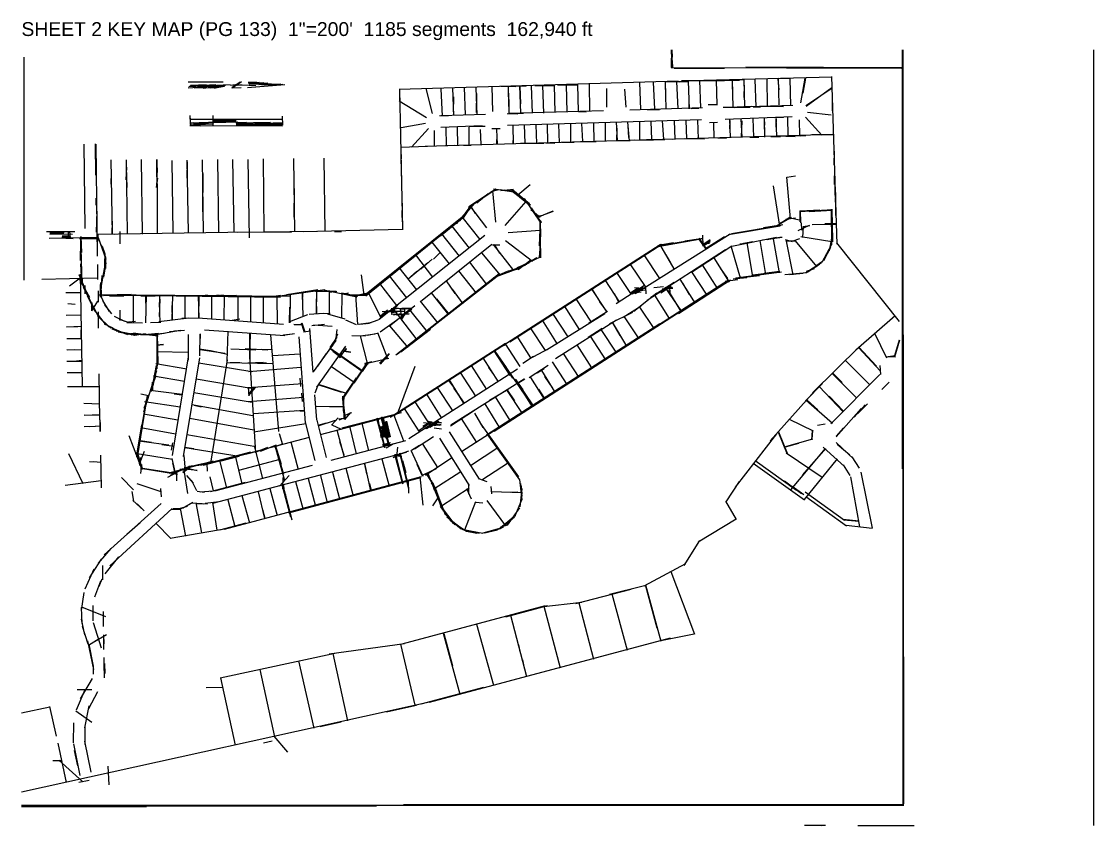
# Model space of a CAD drawing. Extents: x -2600 to 3275, y -994 to 4983.
# Drawn here: x -2600 to 2046, y 1497 to 4983 of the extents above; entities that cross this region are included whole.
import ezdxf

# ---------------------------------------------------------------- set-up
doc = ezdxf.new("R2010")
doc.units = 0
doc.layers.add('OVERALL_KEYMAP', color=7, linetype='CONTINUOUS')
doc.layers.add('TITLEBLOCK', color=2, linetype='CONTINUOUS')
doc.styles.get("Standard").update_dxf_attribs({"font": 'Arial'})

msp = doc.modelspace()

# ---------------------------------------------------------------- linework, layer by layer
at = {"layer": 'OVERALL_KEYMAP'}
for p, q in [((215, 4860), (219.0026, 4780.9495)), ((218, 4860), (215, 4794)), ((220, 4843), (217, 4781)), ((1216, 4860), (1216, 3044)), ((1219, 4860), (1219, 1586)), ((2046, 4860), (2046, 1497)), ((-2590, 4828), (-2590, 3862)), ((215, 4824), (216, 4783)), ((220, 4814), (221, 4781)), ((539.0029, 4785.7163), (1214, 4783)), ((214.9959, 4784), (1213.9956, 4779.9183)), ((229, 4780), (446, 4780)), ((912.0263, 4742.0007), (357.0159, 4727.3952)), ((910.9991, 4744.0303), (933, 4018)), ((-1877, 4721), (-1726, 4721)), ((-1715.9363, 4705.0731), (-1877, 4694)), ((-1696, 4709), (-1874.0989, 4699.9441)), ((-1757, 4709), (-1870, 4702)), ((-1800, 4709), (-1867, 4705)), ((-1771, 4696), (-1852, 4694)), ((-1724.0485, 4704.3784), (-1812.8706, 4692.9909)), ((-1719.0206, 4703.1422), (-1782, 4694)), ((-1722, 4701), (-1765.8031, 4692.931)), ((-1695, 4709), (-1663, 4707)), ((-1652, 4720), (-1688, 4696)), ((-1648, 4696), (-1687.9837, 4693.7152)), ((-1647, 4721), (-1687, 4694)), ((-1684, 4709), (-1643, 4708)), ((-1673, 4710), (-1584.0928, 4705.9588)), ((-1457.9207, 4708.0063), (-1621.0793, 4694.9937)), ((-1581, 4720), (-1618, 4718)), ((-1570, 4718), (-1616.9517, 4715.9133)), ((-1550, 4717), (-1614.948, 4713.9072)), ((-1532, 4716), (-1612.9444, 4711.9016)), ((-1476, 4711), (-1611, 4710)), ((-1578, 4713), (-1516, 4713)), ((-1535, 4710), (-1571, 4708)), ((-1467, 4710), (-1558.9596, 4706.829)), ((246, 4724), (-963.0289, 4687.9693)), ((-732, 4696), (-727, 4575)), ((-681.1752, 4696.9939), (-677, 4578)), ((-631, 4696), (-627, 4578)), ((-561, 4701), (-559, 4593)), ((-522, 4702), (-458, 4701)), ((-491, 4703), (-488, 4584)), ((-491, 4698), (-491, 4656)), ((-456, 4704), (-413, 4703)), ((-442, 4704), (-437, 4585)), ((-439.5402, 4703.0092), (-438, 4626)), ((-391.815, 4703.9667), (-387, 4586)), ((-375, 4705), (-292, 4705)), ((-342, 4706), (-337.9989, 4585.9667)), ((-291, 4707), (-288, 4589)), ((-277, 4708), (-241, 4707)), ((-244, 4709), (-189, 4709)), ((-240.0013, 4709.0504), (-237, 4590)), ((-191, 4710), (-187, 4593)), ((-140.0003, 4712.0169), (-138, 4594)), ((-64, 4693), (-64, 4612)), ((79, 4718), (82, 4601)), ((138, 4719), (143, 4604)), ((189, 4724), (192.0012, 4602.9504)), ((190, 4722), (189, 4688)), ((193, 4723), (291, 4723)), ((205, 4724), (253, 4722)), ((238.6711, 4722.9825), (245, 4604)), ((446.0123, 4726.3789), (260.9926, 4724.9772)), ((289, 4724), (294, 4605)), ((339, 4727), (343.0011, 4608.9661)), ((410.9992, 4728.028), (414, 4621)), ((447, 4729), (511, 4729)), ((480, 4730), (483, 4610)), ((480, 4729), (480, 4690)), ((497, 4732), (534, 4731)), ((530.9994, 4731.0339), (533, 4613)), ((532, 4707), (531, 4653)), ((578.6335, 4731.9866), (583, 4613)), ((630, 4735), (632.0008, 4615.9496)), ((678, 4735), (682, 4687)), ((679, 4737), (728, 4736)), ((679.2015, 4736.9486), (682.4869, 4621.9568)), ((730, 4736), (733, 4617)), ((795.0306, 4737.1721), (776, 4630)), ((797, 4737), (786, 4672)), ((912, 4696), (801, 4614)), ((-962, 4686), (-949, 4079)), ((-962, 4667), (-962, 4636)), ((-848.063, 4692.2429), (-820, 4584)), ((-782, 4691), (-776.9982, 4572.9577)), ((-727.1958, 4655.9499), (-729, 4591)), ((-627.4635, 4670.9715), (-629, 4588)), ((13.2265, 4689.9427), (19, 4612)), ((912.4623, 4692.3096), (799.5377, 4616.6904)), ((913, 4660), (913, 4595)), ((-962.4435, 4638.2691), (-844.5565, 4566.7309)), ((-488, 4645), (-488, 4607)), ((352.0118, 4608.6541), (36.0388, 4597.8647)), ((112, 4602), (165, 4601)), ((292, 4641), (292, 4605)), ((336, 4606), (302, 4605)), ((417, 4622), (376, 4621)), ((382, 4623), (414, 4623)), ((441, 4612), (558, 4612)), ((448, 4611), (492, 4610)), ((743.0285, 4619.0953), (454, 4610)), ((563, 4615), (530, 4613)), ((571, 4613), (602, 4613)), ((582, 4616), (701.9787, 4614.4003)), ((-1870, 4576), (-1867, 4531)), ((-1870, 4574), (-1869, 4543)), ((-1870, 4560), (-1469, 4560)), ((-1770, 4576), (-1770, 4530)), ((-1669, 4557), (-1770, 4556)), ((-1769.936, 4556.0899), (-1669, 4553)), ((-1470, 4572), (-1469, 4533)), ((-788, 4576), (-751, 4574)), ((-588.9447, 4580.2937), (-783, 4574)), ((-495, 4584), (-449, 4583)), ((346.9608, 4557.3), (-493, 4532)), ((-77.9763, 4595.0775), (-488.0401, 4584.5631)), ((-459, 4585), (-425, 4585)), ((-186, 4593), (-153, 4592)), ((177, 4554), (182, 4472)), ((279, 4555), (282, 4473)), ((329, 4555), (332, 4474)), ((739.9705, 4569.7549), (449.0234, 4558.4009)), ((469, 4561), (471.0006, 4478.9756)), ((518, 4560), (522, 4481)), ((569, 4562), (572, 4481)), ((619, 4566), (620.0247, 4481.9759)), ((703, 4566), (664, 4565)), ((669, 4563), (672, 4484)), ((670, 4562), (669, 4525)), ((719.9997, 4569.0238), (721, 4485)), ((769.9555, 4556.9844), (771.0002, 4486.9851)), ((798.1556, 4568.0489), (869, 4490)), ((807, 4590), (909, 4578)), ((-1662.0361, 4546.2079), (-1870.0596, 4539.9982)), ((-1668.9313, 4549.0374), (-1870, 4542)), ((-1768.9209, 4538.0031), (-1870, 4534)), ((-1870, 4532), (-1468.995, 4530)), ((-1832, 4531), (-1869, 4530)), ((-1855, 4545), (-1823, 4530)), ((-1789, 4540), (-1854, 4538)), ((-1770.0198, 4552.0004), (-1669, 4550)), ((-1716, 4550), (-1769, 4549)), ((-1624, 4545), (-1671, 4544)), ((-1521, 4545), (-1670, 4542)), ((-1469, 4544), (-1670, 4537)), ((-1468.9603, 4542.0016), (-1670, 4534)), ((-1623, 4542), (-1670, 4540)), ((-1663, 4537), (-1619, 4537)), ((-1469, 4537), (-1648, 4534)), ((-1469, 4535), (-1597, 4530)), ((-1472, 4539), (-1546, 4538)), ((-849, 4541), (-955, 4522)), ((-836, 4519), (-909, 4438)), ((-811, 4510), (-811, 4443)), ((-604, 4530), (-782, 4524)), ((-761, 4523), (-759, 4445)), ((-712.3518, 4524.9602), (-710, 4445)), ((-661, 4525), (-661, 4445)), ((-660, 4529), (-590, 4529)), ((-612, 4515), (-609, 4449)), ((-525, 4518), (-561, 4517)), ((-542, 4515), (-539, 4451)), ((-471.0006, 4532.025), (-469, 4452)), ((-422, 4536), (-419, 4454)), ((-371, 4535), (-368, 4454)), ((-322, 4536), (-319.9994, 4456.9747)), ((-273, 4538), (-269.9986, 4456.963)), ((-221, 4539), (-220, 4460)), ((-172.8207, 4540.9603), (-169, 4462)), ((-121, 4542), (-120, 4463)), ((-71, 4543), (-71, 4465)), ((-23, 4548), (-18, 4466)), ((-20, 4520), (-22, 4466)), ((27, 4547), (33.7379, 4466.1448)), ((28, 4530), (31, 4480)), ((79, 4551), (79, 4469)), ((128, 4550), (130.0006, 4470.9747)), ((229, 4553), (232, 4472)), ((417, 4545), (381, 4544)), ((399, 4542), (401.0009, 4476.9693)), ((470, 4553), (469, 4518)), ((521.9965, 4552.9168), (519, 4481)), ((620, 4548), (619, 4516)), ((917, 4532), (917, 4490)), ((917.9674, 4493.0956), (-851.0131, 4440.4389)), ((-540, 4494), (-541, 4451)), ((-469, 4483), (-471, 4452)), ((-178, 4462), (-109, 4462)), ((-21, 4467), (38, 4467)), ((57.0241, 4470.3961), (138, 4469)), ((109, 4472), (188, 4472)), ((180, 4474), (221, 4473)), ((273.0372, 4475.1222), (359.9754, 4473.5969)), ((418, 4478), (456, 4477)), ((556, 4482), (595, 4481)), ((647, 4485), (690, 4484)), ((671, 4487), (752.9371, 4484.1746)), ((746, 4488), (777, 4487)), ((757, 4489), (799, 4489)), ((918.0099, 4492.2741), (825, 4491)), ((-2330, 4451), (-2324.9861, 4084.9865)), ((-2280, 4453), (-2279, 4316)), ((-2278.0499, 4451.0118), (-2272, 3965)), ((-724, 4445), (-957, 4437)), ((-685, 4447), (-651, 4447)), ((-437, 4455), (-336, 4455)), ((-327, 4457), (-288, 4456)), ((-258, 4460), (-205, 4460)), ((922, 4421), (921, 4362)), ((-2213, 4383), (-2207.0374, 4061.0178)), ((-2146.0002, 4383.0141), (-2141.479, 4062.0073)), ((-2081, 4385), (-2076.9998, 4060.9877)), ((-2015, 4385), (-2015, 4310)), ((-2014, 4385), (-2013, 4340)), ((-1948, 4381), (-1944, 4066)), ((-1883, 4382), (-1878, 4067)), ((-1882, 4374), (-1883, 4304)), ((-1817, 4383), (-1812, 4065)), ((-1751.0476, 4383.9992), (-1746, 4066)), ((-1686.0203, 4384.9788), (-1679.4604, 4069.0112)), ((-1619, 4385), (-1613.7206, 4045.0043)), ((-1553, 4387), (-1549, 4069)), ((-1421, 4389), (-1416, 4071)), ((-1289, 4390), (-1284.9998, 4072.9874)), ((-955, 4406), (-956, 4366)), ((-2211, 4328), (-2212, 4277)), ((-2145, 4352), (-2147, 4297)), ((-2012.3545, 4348.9801), (-2015, 4263)), ((-1813.6051, 4323.9883), (-1815, 4158)), ((-955, 4346), (-955, 4313)), ((924, 4353), (922.3624, 4276.0348)), ((-2144, 4285), (-2145, 4240)), ((-2010, 4303), (-2016, 4263)), ((-2012, 4279), (-2012, 4065)), ((-396, 4275), (-449, 4230)), ((716, 4308), (731, 4127)), ((755, 4312), (717, 4306)), ((-1418, 4259), (-1419.3019, 4134.0136)), ((-542.3113, 4255.463), (-662, 4175)), ((-544.544, 4255.2948), (-661, 4180)), ((-578, 4236), (-627, 4196)), ((-533, 4253), (-566, 4244)), ((-559, 4249), (-545, 4113)), ((-553.843, 4257.1183), (-465.1859, 4244.6752)), ((-524, 4254), (-461, 4243)), ((-468, 4254), (-522, 4249)), ((-508, 4253), (-469, 4248)), ((-479, 4252), (-395.5184, 4188.6345)), ((-473, 4252), (-394, 4188)), ((-471, 4253), (-398, 4194)), ((658, 4271), (685, 4096)), ((925, 4270), (925, 4230)), ((927, 4241), (926, 4199)), ((-2277, 4217), (-2277, 4187)), ((-950, 4195), (-951, 4133)), ((-641.3897, 4194.1759), (-716, 4106)), ((-638, 4194), (-703, 4118)), ((-650, 4186), (-689, 4127)), ((-651, 4186), (-679, 4150)), ((-658, 4185), (-584, 4088)), ((-656, 4185), (-634, 4151)), ((-413.7105, 4202.6259), (-505.437, 4098.504)), ((-440, 4221), (-399, 4188)), ((-421, 4216), (-349.6943, 4108.5393)), ((927, 4203), (927, 4142)), ((-2274, 4161), (-2276, 4070)), ((-675, 4146), (-1112.8244, 3794.5355)), ((-680, 4139), (-1107.9266, 3792.4398)), ((-691, 4136), (-613, 4038)), ((-392, 4168), (-352, 4135)), ((-391, 4175), (-348, 4110)), ((-376, 4149), (-348, 4113)), ((-339, 4142), (-370, 4138)), ((-297, 4160), (-364, 4133)), ((-296, 4159), (-328, 4147)), ((914, 4166), (773, 4158)), ((773, 4162), (773, 4115)), ((775, 4164), (776, 4110)), ((860, 4165), (776, 4161)), ((914, 4163), (813, 4158)), ((909, 4170.0065), (910, 4015)), ((912, 4169), (914.1855, 4028.0339)), ((-2207, 4117), (-2209, 4062)), ((-948, 4119), (-948, 4081)), ((-683, 4134), (-784, 4052)), ((-735, 4096), (-660, 4000)), ((-352, 4118), (-356.3949, 4011.0573)), ((-354, 4121), (-350, 3959)), ((-352, 4120), (-350, 4050)), ((688, 4096), (464, 4058)), ((692.1332, 4098.1853), (477, 4063)), ((699.1301, 4101.1792), (616, 4088)), ((728, 4129), (671.252, 4095.258)), ((735, 4133), (682, 4106)), ((730, 4133), (698, 4113)), ((755, 4130), (712.02, 4123.86)), ((739, 4130), (778, 4121)), ((813, 4099), (764, 4076)), ((779, 4110), (781, 4078)), ((787, 4094), (785, 4046)), ((816, 4097), (786, 4093)), ((930.0096, 4103.0001), (826, 4102)), ((930, 4106), (881, 4105)), ((-2492, 4072), (-2417, 4067)), ((-2491, 4073), (-2369, 4073)), ((-2268, 4046), (-2480, 4042)), ((-2420, 4069), (-2477, 4065)), ((-2436, 4066), (-2477, 4062)), ((-2418, 4061), (-2477, 4060)), ((-2414, 4070), (-2475, 4069)), ((-2468, 4064), (-2379, 4061)), ((-2467, 4068), (-2416, 4063)), ((-2425, 4048), (-2388, 4048)), ((-2390, 4047), (-2425, 4046)), ((-2388, 4052), (-2424, 4051)), ((-2423, 4054), (-2388, 4054)), ((-2407, 4044), (-2376, 4042)), ((-2398, 4074), (-2397, 4044)), ((-2392, 4074), (-2389, 4043)), ((-2268, 4044), (-2349, 4041)), ((-2344.0017, 4049.0588), (-2338, 3845)), ((-2342, 4051), (-2340, 3981)), ((-2273, 4088), (-2274, 4034)), ((-1611.0026, 4070.1532), (-2274, 4059)), ((-2274, 4062), (-2197, 4061)), ((-2271, 4060), (-2272, 4014)), ((-2269, 4060), (-2271, 4029)), ((-2268, 4047), (-2235, 3953)), ((-2174, 4072), (-2174, 4019)), ((-1323, 4073), (-1665, 4068)), ((-1550, 4071), (-1430, 4070)), ((-948.0163, 4080.6993), (-1378.9918, 4070.6474)), ((-1243, 4073), (-1213, 4073)), ((-592.4131, 4055.2619), (-1049.7124, 3691.6384)), ((-780.0966, 4062.1204), (-703, 3966)), ((-352, 4077), (-491, 4067)), ((470.8828, 4061.186), (59.5681, 3802.0981)), ((336, 4043), (366, 4000)), ((351, 4056), (353, 4009)), ((446, 4049), (364.7348, 3997.833)), ((672.6154, 4046.9231), (478, 4008)), ((696, 4047), (611, 4035)), ((693, 4048), (632, 4036)), ((778, 4051), (911.9248, 4029.5311)), ((915, 4066), (900, 3989)), ((-2348, 4042), (-2269, 4042)), ((-2344, 4029), (-2345.6393, 3947.0328)), ((-2254, 4015), (-2236, 3960)), ((-2250, 4009), (-2239, 3976)), ((168.4154, 4014.9096), (-986, 3273)), ((-561.8864, 4016.1043), (-871.12, 3767.9037)), ((-822.0936, 4026.1158), (-746, 3932)), ((-558, 4015), (-527, 4015)), ((-555.2371, 4016.5926), (-467, 3903)), ((-552, 4016), (-528, 3979)), ((-502.1399, 4034.1086), (-386, 3944)), ((174.9931, 4016.5666), (-484, 3593)), ((-354, 3998), (-356, 3960)), ((-355, 4033), (-351.783, 3959.0094)), ((353, 4040), (150, 4005)), ((353, 4042), (156, 4009)), ((164.4706, 4016.8824), (227.8235, 3911.2941)), ((226, 4024), (175, 4014)), ((344, 4041), (275, 4031)), ((478.2744, 4009.1082), (304, 3895)), ((334, 4041), (367, 3994)), ((384, 4036), (349.7927, 4013.8659)), ((381, 4021), (350, 4017)), ((384, 4033), (351, 4011)), ((384, 4031), (351, 4010)), ((384, 4028), (354, 4009)), ((475, 4006), (515, 3871)), ((548, 4022), (513, 4018)), ((569, 4028), (529, 4021)), ((543.8926, 4023.6536), (568, 3877)), ((600, 4033), (624.2955, 3886.2144)), ((658, 4041), (684.0303, 3893.8285)), ((709, 4038), (740, 4029)), ((713, 4038), (742.278, 3885.245)), ((715, 4032), (752, 4032)), ((771, 4041), (738, 4029)), ((751, 4033), (847.0778, 3918.9076)), ((909, 4013), (868, 3938)), ((906, 4003), (875, 3946)), ((932, 4023), (1204, 3683)), ((-2238, 3975), (-2241, 3894)), ((-2236, 3962), (-2236, 3912)), ((-892.9696, 3971.2447), (-818, 3875)), ((-820.547, 3952.6077), (-869, 3909)), ((-785, 3981), (-815, 3953)), ((-606.086, 3980.1043), (-526, 3883)), ((-366.2486, 3957.7555), (-447, 3909)), ((-349, 3962), (-432, 3924)), ((97, 3971), (165, 3868)), ((450.6592, 3993.525), (111, 3773)), ((193, 3971), (213, 3936)), ((401, 3959), (467.5587, 3852.1026)), ((-2344, 3932), (-2340, 3849)), ((-2271, 3929), (-2271, 3865)), ((-2236, 3942), (-2256.8599, 3822.8005)), ((-2234, 3936), (-2244, 3874)), ((-964, 3916), (-888, 3819)), ((-839, 3937), (-924, 3866)), ((-659, 3939), (-584, 3843)), ((-435, 3916), (-555, 3871)), ((-415, 3927), (-546, 3878)), ((-470, 3908), (-520, 3885)), ((-443, 3909), (-492, 3900)), ((-401, 3935), (-453, 3915)), ((-393, 3948), (-447, 3907)), ((-411, 3929), (-441, 3919)), ((36.8474, 3932.2278), (106, 3829)), ((350, 3928), (417, 3824)), ((428, 3914), (459, 3868)), ((866.8765, 3937.1941), (799, 3894)), ((835, 3910), (801, 3899)), ((859, 3929), (805, 3895)), ((872, 3942), (842, 3922)), ((-2272.0091, 3869.4858), (-2512, 3865)), ((-2346, 3870), (-2392, 3835)), ((-2351, 3886), (-2283, 3728)), ((-2348, 3864), (-2304.7997, 3787.6794)), ((-2345.15, 3887.9808), (-2337, 3400)), ((-2337, 3872), (-2337, 3842)), ((-2252, 3882), (-2257.0578, 3789.9482)), ((-1128, 3885), (-1116, 3796)), ((-1007, 3881), (-931, 3785)), ((-529.8692, 3889.1031), (-978, 3536)), ((-525, 3888), (-971, 3540)), ((-886, 3900), (-925, 3866)), ((-760, 3859), (-722.024, 3803.3018)), ((-706.3915, 3901.4881), (-629, 3805)), ((464.4178, 3860.9059), (-693, 3117)), ((465.96, 3859.6173), (-552, 3205)), ((-495, 3899), (-529, 3884)), ((-71.1627, 3862.2534), (-10, 3767)), ((-21.1476, 3894.2391), (42, 3799)), ((473.4152, 3860.9097), (248, 3716)), ((253.7191, 3865.4494), (319, 3761)), ((303.4677, 3897.3102), (370, 3797)), ((505.0987, 3862.2498), (450, 3855)), ((544, 3872), (484.9392, 3865.557)), ((599, 3881), (494.9246, 3868.6346)), ((694, 3896), (495.781, 3870.717)), ((687, 3897), (569, 3883)), ((685, 3899), (619, 3891)), ((804, 3894), (708.0656, 3885.2787)), ((787.9781, 3890.2082), (729, 3884)), ((-2332.8486, 3831.5593), (-2264, 3699)), ((-2325, 3839), (-2325, 3802)), ((-2268, 3815), (-2268, 3766)), ((-2259, 3842), (-2259, 3788)), ((-2257, 3851), (-2258, 3819)), ((-2258, 3847), (-2253, 3790)), ((-1285.2548, 3819.8092), (-1510.8638, 3788.0333)), ((-1315, 3819), (-1452, 3798)), ((-1381, 3811), (-1383, 3778)), ((-1383, 3810), (-1381.0004, 3704.0189)), ((-1325, 3814), (-1238, 3814)), ((-1321, 3817), (-1323, 3716)), ((-1289.5632, 3819.137), (-1146.2363, 3789.8439)), ((-1267, 3816), (-1267, 3713)), ((-1233.8475, 3813.0238), (-1266, 3808)), ((-1097, 3810), (-1042.8086, 3698.6066)), ((-1048.2369, 3846.5927), (-974, 3751)), ((-733, 3823), (-687.8219, 3759.416)), ((-131, 3825), (-66, 3727)), ((-129, 3826), (-84, 3751)), ((100.7272, 3837.8591), (-23, 3759)), ((74, 3828), (36, 3804)), ((86, 3825), (46, 3801)), ((86, 3810), (52, 3805)), ((106, 3818), (54, 3812)), ((87, 3820), (55, 3816)), ((57, 3830), (106, 3825)), ((87, 3823), (57, 3804)), ((106, 3828), (72, 3825)), ((106, 3826), (73, 3823)), ((105, 3833), (106, 3802)), ((228, 3852), (128, 3786)), ((182, 3832), (141, 3828)), ((180, 3817), (148, 3800)), ((216, 3834), (170.5447, 3804.7066)), ((222, 3829), (177, 3823)), ((223, 3826), (177, 3821)), ((188.2682, 3831.5002), (261, 3725)), ((203, 3816), (258, 3725)), ((209, 3838), (210, 3801)), ((265, 3848), (294, 3799)), ((-2408, 3808), (-2343, 3808)), ((-2315, 3793), (-2297, 3756)), ((-2296, 3764), (-2297, 3728)), ((-2271, 3771), (-2296, 3728)), ((-2269, 3799), (-1435.0107, 3791.7659)), ((-2269, 3798), (-1477, 3788)), ((-2256, 3792), (-2238, 3754)), ((-2249, 3774), (-2220, 3726)), ((-2125, 3799), (-2248, 3797)), ((-2127, 3796), (-2245, 3794)), ((-2218, 3794), (-2156, 3793)), ((-2116, 3797), (-2116, 3677)), ((-2082, 3793), (-2020, 3793)), ((-2060, 3797), (-2063, 3676)), ((-2062, 3797), (-2061, 3726)), ((-2001, 3779), (-2003, 3704)), ((-2002.7401, 3765.0052), (-2001, 3678)), ((-2002, 3796), (-2002, 3755)), ((-1946, 3796), (-1948, 3689)), ((-1892, 3797), (-1892, 3694)), ((-1668, 3795), (-1867, 3792)), ((-1834, 3795), (-1832, 3696)), ((-1794, 3796), (-1833, 3791)), ((-1831, 3795), (-1833, 3699)), ((-1743, 3796), (-1790, 3791)), ((-1724, 3796), (-1777, 3790)), ((-1777, 3794), (-1777, 3693)), ((-1721, 3790), (-1723, 3692)), ((-1662, 3793), (-1662, 3687)), ((-1607, 3793), (-1608, 3683)), ((-1553, 3791), (-1553, 3679)), ((-1478, 3795), (-1524, 3788)), ((-1493, 3792), (-1492, 3672)), ((-1435.9999, 3800.0081), (-1437.0001, 3675.9919)), ((-1323, 3780), (-1322, 3717)), ((-1212, 3807), (-1213, 3697)), ((-1182, 3805), (-1213, 3800)), ((-1211, 3806), (-1142, 3792)), ((-1102, 3797), (-1184.9826, 3795.7974)), ((-1103, 3795), (-1164, 3794)), ((-1093, 3806), (-1161, 3792)), ((-1153, 3798), (-1143, 3669)), ((-871.975, 3770.222), (-796, 3675)), ((-825, 3807), (-749, 3711)), ((-801, 3780), (-747, 3712)), ((-197, 3781), (-131, 3679)), ((-95, 3768), (-63, 3724)), ((-32, 3804), (-12, 3767)), ((153, 3805), (54, 3726)), ((143, 3796), (207, 3695)), ((-2399, 3760), (-2367, 3758)), ((-2298, 3749), (-2237, 3671)), ((-2295, 3763), (-2295, 3729)), ((-2267, 3724), (-2268.2238, 3653.0211)), ((-2240, 3755), (-2210, 3716)), ((-2174, 3731), (-2174, 3687)), ((-1948, 3751), (-1947, 3689)), ((-1439, 3745), (-1440, 3677)), ((-1292, 3717), (-1353, 3713)), ((-1262, 3717), (-1307, 3716)), ((-1015, 3730), (-1053, 3690)), ((-908.8134, 3734.357), (-1045, 3636)), ((-1014, 3731), (-1045, 3704)), ((-1014, 3730), (-1043, 3698)), ((-972, 3726), (-1037, 3724)), ((-968, 3740), (-1028, 3721)), ((-984, 3729), (-1027, 3719)), ((-1017, 3727), (-944, 3727)), ((-895.512, 3750.3913), (-1007, 3661)), ((-969, 3756), (-998, 3719)), ((-907, 3740), (-998, 3737)), ((-954, 3728), (-998, 3718)), ((-941, 3725), (-998, 3723)), ((-990, 3738), (-886, 3603)), ((-909, 3738), (-959, 3735)), ((-959, 3737), (-951, 3685)), ((-913, 3737), (-956, 3704)), ((-936, 3720), (-955, 3689)), ((-940, 3740), (-940, 3710)), ((-924, 3740), (-842, 3637)), ((-247.4703, 3750.3337), (-183, 3648)), ((-61, 3725), (-142, 3674)), ((48, 3722), (-52.2092, 3672.4228)), ((85, 3749), (8, 3700)), ((79, 3745), (140, 3652)), ((-2342, 3710), (-2406, 3709)), ((-2341, 3684), (-2343, 3611)), ((-2270, 3707), (-2212.8874, 3653.0604)), ((-2264, 3701), (-2233, 3669)), ((-2242, 3672), (-2204, 3655)), ((-2198, 3706), (-2154, 3684)), ((-2177, 3693), (-2137, 3679)), ((-2143.0316, 3678.1361), (-2076, 3677)), ((-2106, 3683), (-2136, 3679)), ((-1996, 3678), (-2041, 3676)), ((-1874, 3697), (-2005.2172, 3680.7541)), ((-1829, 3697), (-1905, 3695)), ((-1834, 3698), (-1465.0839, 3670.859)), ((-1653, 3692), (-1687, 3686)), ((-1361, 3711), (-1438.6616, 3680.1481)), ((-1419, 3671), (-1381, 3668)), ((-1388, 3677), (-1376, 3640)), ((-1385, 3676), (-1372, 3637)), ((-1274, 3716), (-1199, 3694)), ((-1195, 3690), (-1149, 3670)), ((-1084, 3676), (-1141, 3669)), ((-1093, 3673), (-1134, 3669)), ((-1056, 3688), (-1100, 3672)), ((-920, 3714), (-998, 3713)), ((-956, 3716), (-987, 3710)), ((-920, 3715), (-976, 3710)), ((166, 3672), (-584, 3190)), ((-343.2054, 3687.5006), (-278, 3584)), ((-71.2023, 3715.7225), (-324.6647, 3557.463)), ((-298.3034, 3716.4597), (-232, 3616)), ((-22, 3688), (-286, 3520)), ((-40.7811, 3678.7388), (21.6232, 3575.7717)), ((-39, 3677), (-7, 3621)), ((12, 3702), (74.7628, 3606.8435)), ((1186.5519, 3706.1988), (1015.3842, 3558.7147)), ((-2341, 3661), (-2405, 3658)), ((-2405, 3660), (-2357, 3659)), ((-2225, 3662), (-2140.5746, 3625.665)), ((-2208, 3651), (-2143, 3628)), ((-2190, 3642), (-2100, 3624)), ((-2181, 3638), (-2108, 3623)), ((-2106, 3632), (-2137, 3627)), ((-2105, 3628), (-2135, 3626)), ((-2059, 3628), (-2123.8982, 3623.5243)), ((-2112, 3630), (-2060, 3624)), ((-2063, 3629), (-2111, 3621)), ((-2107.8461, 3632.2651), (-2007, 3620)), ((-2006.0884, 3630.0749), (-2082.8982, 3623.7618)), ((-1982, 3630), (-2045.0681, 3624.8305)), ((-1912, 3644), (-2032, 3621)), ((-2014, 3632), (-2014, 3477)), ((-2012.4904, 3631.9615), (-2009, 3497)), ((-1893, 3643), (-1959, 3637)), ((-1894, 3644), (-1937, 3641)), ((-1877, 3626), (-1878.0674, 3514.991)), ((-1827, 3628), (-1828.6489, 3534.0114)), ((-1825, 3629), (-1827, 3585)), ((-1807, 3646), (-1458, 3621)), ((-1706, 3640), (-1709.336, 3511.0087)), ((-1612, 3631), (-1610, 3595)), ((-1609, 3631), (-1611, 3531)), ((-1521, 3625), (-1485.9906, 3205.9172)), ((-1416, 3629), (-1467, 3621)), ((-1425, 3628), (-1465, 3623)), ((-1382, 3669), (-1416, 3667)), ((-1347.869, 3640.0175), (-1378, 3636)), ((-1351, 3652), (-1337, 3463)), ((-1286, 3669), (-1342, 3663)), ((-1334.9073, 3668.2208), (-1253, 3662)), ((-1231, 3627), (-1254, 3574)), ((-1232.9852, 3647.1206), (-1239, 3598)), ((-1068, 3628), (-1131, 3619)), ((-1057, 3631), (-1101, 3621)), ((-1056.4521, 3635.2055), (-1014, 3522)), ((-1005, 3664), (-926, 3569)), ((-828, 3648), (-956.1104, 3549.1431)), ((-395.1173, 3655.2784), (-331, 3556)), ((-84, 3652), (-144, 3613)), ((-89, 3647), (-22, 3545)), ((1096.806, 3631.3954), (1149, 3525)), ((1221, 3624), (1221, 1589)), ((-2404, 3609), (-2342, 3609)), ((-1984, 3583), (-2015, 3579)), ((-1985, 3581), (-2015, 3578)), ((-1611, 3617), (-1610, 3514)), ((-1398.3852, 3616.1214), (-1370.3157, 3242.901)), ((-1238, 3600), (-1336.4754, 3464.3451)), ((-1233, 3614), (-1263, 3570)), ((-1168, 3622), (-1109, 3620)), ((-1132, 3620), (-1100, 3496)), ((-502, 3587), (-1001.4488, 3266.142)), ((-499, 3583), (-540, 3564)), ((-504, 3586), (-439.8388, 3486.7507)), ((-453.02, 3618.6179), (-394, 3525)), ((-193.2947, 3580.4559), (-129, 3481)), ((-134.9064, 3619.4224), (-69, 3516)), ((1203, 3602), (1182, 3529)), ((1205, 3601), (1184, 3528)), ((-2402.9684, 3561.4215), (-2339, 3560)), ((-2372, 3560), (-2402, 3558)), ((-2015, 3552), (-1877, 3549)), ((-2012, 3575), (-2012, 3490)), ((-1828, 3564), (-1782, 3556)), ((-1826.0751, 3560.4807), (-1719, 3545)), ((-1781, 3556), (-1707, 3541)), ((-1693, 3564), (-1584.0361, 3560.0135)), ((-1631, 3565), (-1532.0831, 3559.5046)), ((-1561, 3563), (-1514, 3561)), ((-1391.9419, 3540.0034), (-1512, 3533)), ((-1196, 3576), (-1321.8223, 3397.5799)), ((-1280, 3544), (-1317, 3489)), ((-1265, 3567), (-1122.8023, 3466.8608)), ((-1263, 3568), (-1121, 3469)), ((-1251, 3554), (-1216, 3528)), ((-1193, 3567), (-1223.473, 3524.3378)), ((-1192, 3563), (-1223, 3530)), ((-1208, 3556), (-1174, 3551)), ((-1203, 3553), (-1173, 3549)), ((-1007, 3543), (-1047.9997, 3500.9753)), ((-1007, 3542), (-1045, 3498)), ((-553, 3555), (-483, 3448)), ((-552, 3556), (-472, 3437)), ((-548, 3554), (-500, 3483)), ((-319, 3563), (-403, 3518)), ((-252, 3543), (-185, 3440)), ((1031.0965, 3573.9146), (828.3735, 3373.6341)), ((1028, 3569), (1123, 3467)), ((1030, 3570), (1106, 3488)), ((1186, 3534), (1146, 3527)), ((1158, 3531), (1188, 3529)), ((-2403, 3510), (-2338, 3510)), ((-2338, 3513), (-2373, 3509)), ((-2015.7715, 3491.1529), (-2038, 3379)), ((-2018, 3500), (-1884, 3477)), ((-1878, 3529), (-1947, 3101)), ((-1828, 3525), (-1898.9179, 3096.3173)), ((-1832, 3503), (-1601, 3465)), ((-1708, 3516), (-1781, 3068)), ((-1711, 3505), (-1510.0506, 3499.9763)), ((-1695, 3505), (-1654, 3505)), ((-1553, 3504), (-1619, 3502)), ((-1611, 3530), (-1586, 3113)), ((-1538, 3502), (-1581, 3501)), ((-1257, 3487), (-1157.7872, 3418.8539)), ((-1100.3846, 3507.9231), (-1209, 3345)), ((-1099, 3506), (-1160, 3415)), ((-1098, 3504), (-1124, 3465)), ((-1008, 3522), (-1112.7181, 3496.8274)), ((-1082, 3507), (-1112, 3500)), ((-895, 3487), (-972, 3281)), ((-651, 3491), (-585, 3388)), ((-600.2911, 3524.4543), (-534, 3421)), ((-528.1616, 3525.249), (-384.7545, 3314.1668)), ((-380.9004, 3530.3287), (-427, 3500)), ((-317, 3491), (-400, 3438)), ((-300.2924, 3507.4549), (-237, 3409)), ((969, 3514), (1077, 3408)), ((1120, 3491), (1122.0497, 3452.0552)), ((-2402, 3461), (-2340, 3461)), ((-2264, 3455), (-2261.2551, 3255.9965)), ((-2014.5846, 3468.5607), (-2070.3709, 3288.8048)), ((-2017, 3447), (-2069, 3305)), ((-2016, 3477), (-2030, 3404)), ((-2027.1679, 3446.029), (-1894, 3423)), ((-1389, 3483), (-1614.8699, 3463.4931)), ((-450.2877, 3475.8931), (-921, 3173)), ((-698.6678, 3460.5659), (-632, 3358)), ((-576, 3483), (-554, 3453)), ((-394, 3440), (-335.1798, 3345.8876)), ((-335, 3477), (-365, 3458)), ((-347, 3470), (-288.8272, 3376.1071)), ((-333, 3444), (-298, 3394)), ((1119.9425, 3452.0514), (907.0546, 3237.94)), ((912.5, 3458.5), (1019, 3352)), ((917, 3457), (956, 3418)), ((-2401, 3401), (-2264, 3401)), ((-2034, 3420), (-2036, 3381)), ((-2032, 3417), (-2032, 3384)), ((-1843, 3434), (-1603.8372, 3393.9728)), ((-1617, 3397), (-1614, 3360)), ((-1592, 3397), (-1616, 3367)), ((-1587, 3396), (-1616, 3361)), ((-1586, 3396), (-1616, 3364)), ((-1382, 3412), (-1615, 3395)), ((-1393, 3437), (-1390, 3401)), ((-1317, 3402), (-1328, 3371)), ((-1315, 3409), (-1213, 3376)), ((-1313.6105, 3411.1984), (-1193, 3372)), ((-1149.5365, 3437.6875), (-1210, 3348)), ((-799, 3396), (-733.0751, 3297.6198)), ((-750, 3427), (-722, 3391)), ((-747, 3430), (-683, 3325)), ((-421, 3432), (-738.9086, 3233.4548)), ((-727, 3394), (-704, 3363)), ((-461, 3432), (-382, 3316)), ((-458, 3429), (-427, 3386)), ((-419, 3433), (-449, 3413)), ((871, 3413), (797, 3339)), ((856.9771, 3400.024), (961, 3291)), ((1160, 3420), (1128, 3388)), ((-2054.8664, 3360.8139), (-2099, 3092)), ((-2083, 3368), (-2050, 3361)), ((-2042.2526, 3385.0513), (-1903, 3367)), ((-1938, 3369), (-1905, 3365)), ((-1853, 3374), (-1600, 3333)), ((-1378, 3353), (-1616, 3334)), ((-1387.0069, 3372.0828), (-1384, 3336)), ((-1329.4632, 3364.964), (-1321, 3256)), ((-1190, 3380), (-1209, 3339)), ((-1208, 3359), (-1197, 3257)), ((-1208, 3350), (-1202, 3258)), ((-1203, 3361), (-1206.5221, 3294.0801)), ((-844, 3367), (-780, 3263)), ((-719, 3382), (-681, 3328)), ((-491, 3388), (-572, 3340)), ((-547, 3355), (-483, 3253)), ((-498, 3386), (-433, 3288)), ((-496, 3387), (-464, 3339)), ((-416, 3359), (-389, 3317)), ((-360, 3389), (-334, 3349)), ((838, 3382), (645.2843, 3164.6346)), ((900, 3358), (962, 3294)), ((-2328.9237, 3328.8302), (-2261, 3326)), ((-2060, 3343), (-2101, 3096)), ((-2066.2922, 3335.0436), (-1912, 3312)), ((-1861, 3323), (-1597, 3275)), ((-1852, 3319), (-1821, 3313)), ((-1325, 3315), (-1204, 3313)), ((-1202, 3314), (-1325, 3312)), ((-941, 3305), (-877, 3204)), ((-895, 3334), (-826.0875, 3227.591)), ((-592.4542, 3325.9584), (-528, 3222)), ((801, 3341), (914, 3242)), ((804, 3342), (851, 3300)), ((1038.8755, 3304.9922), (930.2568, 3181.8911)), ((1056.4272, 3321.5077), (1009, 3268)), ((1066, 3325), (1024, 3284)), ((-2260, 3278), (-2328, 3275)), ((-2327, 3277), (-2260, 3276)), ((-2260, 3256), (-2261, 3224)), ((-2071, 3282), (-1923, 3256)), ((-1871, 3263), (-1593, 3213)), ((-1374, 3297), (-1595.0709, 3282.0483)), ((-1410, 3296), (-1375, 3294)), ((-1320, 3255), (-1280, 3093)), ((-1240, 3253), (-1315, 3228)), ((-981.7015, 3276.8762), (-1305, 3191)), ((-1228, 3265), (-1256, 3233)), ((-1194, 3263), (-1225, 3259)), ((-1194, 3266), (-1224, 3254)), ((-953.7032, 3286.8533), (-1212, 3220)), ((-1169, 3287), (-1203, 3273)), ((-1174, 3288), (-1200, 3258)), ((-1061, 3263), (-1026, 3136)), ((-1058, 3264), (-1025, 3136)), ((-1056, 3263), (-1047, 3206)), ((-1042, 3268), (-1008, 3140)), ((-1039.2515, 3268.9321), (-1005, 3142)), ((-1038, 3269), (-1024, 3180)), ((-1035, 3268), (-1009.9237, 3180.7346)), ((-1033, 3268), (-1027, 3236)), ((-987.1177, 3280.3222), (-944.8823, 3164.6778)), ((-636, 3296), (-741, 3229)), ((-694.1279, 3261.1996), (-628, 3158)), ((-637, 3285), (-600, 3223)), ((727, 3259), (830.4055, 3207.7992)), ((-2279, 3227), (-2328.0204, 3225.9996)), ((-2259, 3228), (-2303, 3225)), ((-2261, 3246), (-2260, 3206)), ((-2259, 3244), (-2259, 3205)), ((-2080, 3235), (-2102, 3104)), ((-2082, 3223), (-1932.8246, 3195.9682)), ((-1367, 3239), (-1593, 3203)), ((-1370, 3246), (-1328, 3079)), ((-1279, 3241), (-1316, 3232)), ((-1255, 3235), (-1215, 3216)), ((-1233, 3212), (-1202, 3094)), ((-1179, 3228), (-1149, 3108)), ((-1125.2887, 3241.1748), (-1096, 3122)), ((-1053, 3235), (-1010.52, 3178.36)), ((-1015, 3239), (-1050, 3219)), ((-1050, 3218), (-1012, 3213)), ((-1049, 3214), (-1013, 3169)), ((-1011, 3222), (-1046, 3205)), ((-1015, 3207), (-1045, 3190)), ((-1010, 3218), (-1044, 3201)), ((-1037.1027, 3224.6846), (-1031, 3184)), ((-1023, 3233), (-1030, 3182)), ((-1028, 3233), (-1012, 3182)), ((-1024, 3247), (-1005, 3181)), ((-1023, 3249), (-1022, 3218)), ((-1018.2799, 3250.172), (-1002, 3182)), ((-1013, 3215), (-1015, 3173)), ((-819.5414, 3247.3007), (-881, 3207)), ((-826.5567, 3247.2686), (-860.1551, 3226.906)), ((-827, 3244), (-859, 3224)), ((-858, 3244), (-781, 3235)), ((-800, 3248), (-849, 3217)), ((-792.833, 3249.3435), (-845, 3217)), ((-842, 3251), (-789, 3233)), ((-790, 3248), (-830, 3223)), ((-827, 3238), (-786, 3233)), ((-781, 3236), (-811, 3230)), ((-811, 3221), (-780, 3217)), ((-810, 3245), (-780, 3245)), ((-612, 3241), (-446.0975, 3009.3626)), ((827, 3209), (823, 3170)), ((828, 3210), (825, 3172)), ((883, 3237), (849, 3231)), ((962, 3222), (930, 3185)), ((-2135, 3188), (-2078, 3041)), ((-2091, 3165), (-1960.8442, 3147.1355)), ((-2086, 3167), (-2036, 3159)), ((-1883, 3192), (-1584, 3141)), ((-1353, 3180), (-1814.6648, 3058.7238)), ((-1483, 3197), (-1468, 3149)), ((-1432, 3160), (-1401, 3041)), ((-935.5474, 3165.2833), (-1259, 3080)), ((-1221, 3162), (-1203, 3104)), ((-1007, 3204), (-1045, 3186)), ((-1004, 3190), (-1044, 3182)), ((-1002, 3185), (-1043, 3179)), ((-1003, 3192), (-1041, 3185)), ((-813.8756, 3182.3638), (-897, 3129)), ((-789, 3176), (-660, 2972)), ((-747, 3204), (-616.2317, 2998.2173)), ((-583, 3196), (-442, 2996)), ((672, 3196), (492.5707, 2964.106)), ((680, 3200), (715, 3114)), ((681, 3204), (718, 3111)), ((828, 3172), (705, 3138)), ((-2102, 3116), (-2074.795, 3042.4457)), ((-2099, 3117), (-2079.3761, 3051.5872)), ((-2068, 3118), (-2090, 3064)), ((-1992, 3149), (-1940, 3142)), ((-1946, 3157), (-1951, 3125)), ((-1892.0786, 3135.4935), (-1655.8664, 3098.8616)), ((-1892, 3137), (-1853, 3132)), ((-1607, 3116), (-1825, 3058)), ((-933, 3114), (-1772.7275, 2892.9647)), ((-1567, 3121), (-1629, 3105)), ((-1592, 3143), (-1555, 3002)), ((-1533.5714, 3136.4116), (-1586.5777, 3114.9566)), ((-1496.4692, 3146.2064), (-1566.0563, 3119.1448)), ((-1470, 3151), (-1505, 3137)), ((-1502, 3145), (-1460.592, 2992.382)), ((-1501.2642, 3146.9245), (-1465, 3020)), ((-1500, 3147), (-1474, 3064)), ((-1001, 3156), (-1035, 3147)), ((-1004, 3153), (-1035, 3146)), ((-1004, 3150), (-1034, 3142)), ((-988, 3152), (-1019, 3133)), ((-922, 3120), (-984, 3098)), ((-971, 3138), (-976, 3083)), ((-912, 3124), (-861, 3012)), ((-875, 3144), (-910, 3123)), ((-861, 3149), (-797, 3049)), ((-536, 3134), (-654.1601, 3057.2464)), ((767, 3153), (709, 3137)), ((713.3851, 3113.0836), (870, 3008)), ((883, 3132), (733, 2952)), ((885, 3131), (785, 3017)), ((874, 3137), (967, 3054)), ((930, 3158), (1007, 3085)), ((935, 3151), (989.2037, 3104.2361)), ((-2396, 3110), (-2333.8124, 2980.6096)), ((-2305, 3076), (-2272, 3074)), ((-2289, 3076), (-2256, 3073)), ((-2258, 3103), (-2254.6978, 2961.007)), ((-2107.1565, 3112.0251), (-1945, 3086)), ((-2084, 3092), (-2088, 3060)), ((-2084, 3088), (-2087, 3058)), ((-1768.4521, 3076.6929), (-1962, 3025)), ((-1948, 3088), (-1934, 3025)), ((-1945, 3070), (-1936, 3024)), ((-1896, 3101), (-1890, 3037)), ((-1797, 3067), (-1795, 3034)), ((-1741, 3080), (-1711, 2961)), ((-1658.1295, 3097.4922), (-1736, 3077)), ((-1674, 3100), (-1644.4278, 2978.652)), ((-1479.7544, 3084.0645), (-1659.2456, 3036.9355)), ((-1112.6692, 3067.2864), (-1086.9557, 2947.7943)), ((-1038, 3087), (-1007, 2968)), ((-957, 3110), (-989, 3091)), ((-985, 3103), (-952, 3097)), ((-984, 3104), (-954, 3104)), ((-983.1161, 3106.4335), (-948.9331, 2978.7502)), ((-979, 3107), (-947, 2980)), ((-962, 3112), (-922, 2957)), ((-959, 3112), (-925, 2979)), ((-948, 3080), (-934.9412, 3027.7647)), ((-734.8221, 3091.224), (-849.0121, 3014.5292)), ((-488.7507, 3070.1612), (-605, 2995)), ((571, 3068), (793.1914, 2909.8638)), ((580, 3080), (758.6085, 2951.456)), ((934.5815, 3086.7167), (792, 2911)), ((998, 3095), (1030, 3047)), ((-2084.1525, 3046.0238), (-1924, 3021)), ((-2080, 3063), (-2084, 3024)), ((-2084, 3048), (-1925, 3024)), ((-1929, 3026), (-1967, 3006)), ((-1869, 3047), (-1958, 3024)), ((-1873, 3054), (-1955, 3014)), ((-1928, 3033), (-1928, 2992)), ((-1876, 3046), (-1914, 3040)), ((-1860, 3057), (-1900, 3026)), ((-1868, 3054), (-1900, 3027)), ((-1896.8919, 3038.3514), (-1880, 2937)), ((-1815, 3065), (-1895, 3046)), ((-1895, 3050), (-1838, 3037)), ((-1895, 3048), (-1856, 3040)), ((-1877, 3042), (-1838, 3038)), ((-1829.9485, 3057.2964), (-1875, 3054)), ((-1340, 3058), (-1763.6114, 2946.5233)), ((-1252, 3029), (-1222, 2913)), ((-1194, 3046), (-1163, 2926)), ((-1114, 3064), (-1105, 3022)), ((-887, 3064), (-864, 3013)), ((-803, 3044), (-860, 3016)), ((-847, 3025), (-804, 2956)), ((-841.4246, 3029.2031), (-829, 2994)), ((-840, 3028), (-778, 2873)), ((-696, 3031), (-813, 2955)), ((961, 3061), (990, 3014)), ((1038, 3029), (1086, 2787)), ((-2255, 2992), (-2410, 2971)), ((-2166, 3006), (-2115, 2953)), ((-2100, 2980), (-1995.7046, 2945.9034)), ((-1885, 3015), (-1856, 2982)), ((-1865, 2996), (-1842, 2950)), ((-1784, 3009), (-1769, 2948)), ((-1630, 2984), (-1782.704, 2943.8734)), ((-868, 3009), (-1721.6054, 2780.5257)), ((-1440, 3014), (-1481, 2968)), ((-1472, 2975), (-1434, 2835)), ((-1470.2374, 2982.2023), (-1428, 2823)), ((-1467, 3006), (-1468, 2957)), ((-871, 3005), (-1443, 2852)), ((-1412, 2988), (-1380, 2871)), ((-1358, 3001), (-1326, 2882)), ((-1304, 3015), (-1274.9439, 2895.77)), ((-1092, 2980), (-1085, 2950)), ((-924, 2993), (-923, 2938)), ((-873, 3011), (-861, 2886)), ((-825, 2994), (-812, 2953)), ((-824.9011, 2983.4336), (-802, 2947)), ((-820, 2986), (-783, 2881)), ((-817.5331, 2983.1716), (-773, 2862)), ((-662, 2979), (-662, 2934)), ((-619, 3002), (-582.6137, 2989.0887)), ((-442, 2997), (-431.7839, 2909.1414)), ((-437, 2980), (-432, 2925)), ((510, 2988), (452, 2900)), ((707, 2992), (780, 2937)), ((992, 3009), (1032, 2792)), ((-2122, 2946), (-2114, 2903)), ((-1997, 2959), (-1995, 2922)), ((-1839, 2947), (-1806, 2942)), ((-1769, 2947), (-1825, 2943)), ((-1644.3241, 2928.1849), (-1612, 2810)), ((-1574, 2944), (-1546, 2828)), ((-1523.4349, 2957.6132), (-1491.9323, 2840.7487)), ((-1464, 2971), (-1462, 2941)), ((-1456, 2933), (-1452, 2897)), ((-808.1221, 2964.3274), (-764, 2846)), ((-660, 2960), (-783.4593, 2878.6975)), ((-671, 2958), (-651, 2913)), ((-566, 2967), (-563, 2935)), ((-563, 2945), (-431, 2941)), ((-449, 2942), (-480, 2941)), ((-432, 2957), (-440, 2879)), ((-435, 2968), (-431, 2935)), ((740, 2968), (790, 2932)), ((795.7602, 2944.0601), (967.3114, 2821.0398)), ((-1994.7621, 2892.7369), (-2240.9733, 2670.0763)), ((-2117, 2906), (-2071, 2865)), ((-2099, 2892), (-2068, 2861)), ((-1857, 2897), (-1902, 2872)), ((-1863, 2896), (-1794, 2892)), ((-1845, 2896), (-1819, 2766)), ((-1843, 2893), (-1810, 2892)), ((-1743, 2901), (-1804.1548, 2893.2167)), ((-1772.0245, 2897.1545), (-1753, 2777)), ((-1706, 2909), (-1675, 2794)), ((-793, 2922), (-819, 2883)), ((-786, 2884), (-722, 2801)), ((-632, 2900), (-680, 2777)), ((-633, 2899), (-601, 2896)), ((-583.3558, 2906.4787), (-502, 2797)), ((-433, 2908), (-463, 2835)), ((451, 2904), (497.4321, 2823.2485)), ((798.6792, 2922.9471), (974.9532, 2796.5402)), ((-1946.2885, 2871.4046), (-2216.4493, 2623.58)), ((-1948, 2869), (-1912, 2869)), ((-1905, 2871), (-1943, 2870)), ((-1882, 2880), (-1917, 2870)), ((-1912, 2872), (-1889, 2752)), ((-1555, 2867), (-1545, 2830)), ((-785, 2880), (-729, 2806)), ((-767, 2851), (-728, 2806)), ((-756, 2835), (-686, 2780)), ((-459, 2841), (-532, 2780)), ((-442, 2874), (-495, 2799)), ((-2085, 2810), (-2144, 2759)), ((-2016, 2807), (-1952, 2741)), ((-1627, 2808), (-1742, 2778)), ((-744, 2821), (-671, 2774)), ((-726.2195, 2808.9756), (-695, 2784)), ((-512.6992, 2788.9147), (-600.8574, 2764.4853)), ((-464, 2834), (-524, 2784)), ((-494, 2799), (-524, 2790)), ((497.4445, 2825.271), (333, 2725)), ((961, 2826), (1029.116, 2817.9863)), ((964, 2823), (1029, 2816)), ((974, 2799), (1085.9865, 2785.8845)), ((-1703.6234, 2784.7875), (-1955, 2742)), ((-691, 2782), (-600, 2764)), ((-683.9523, 2779.2132), (-616, 2764)), ((-672, 2774), (-626, 2764)), ((-537, 2778), (-594, 2764)), ((-527, 2783), (-587, 2766)), ((-2213, 2698), (-2268, 2635)), ((339.0226, 2732.6178), (271, 2625)), ((-2255, 2652), (-2306, 2571)), ((-2180, 2662), (-2239, 2589)), ((-2286.4439, 2608.2049), (-2326.0146, 2522.4683)), ((-2249, 2625), (-2249, 2562)), ((277, 2631), (97.2457, 2535.5373)), ((-2257, 2557), (-2283, 2487)), ((-2252, 2565), (-2265, 2534)), ((214, 2599), (317.2058, 2326.4566)), ((41.3037, 2519.7997), (-199, 2459)), ((100.4334, 2536.2377), (-51, 2499)), ((104, 2537), (153, 2354)), ((105, 2541), (171, 2296)), ((-2329, 2508), (-2341, 2430)), ((-170.9392, 2463.4434), (-349, 2444)), ((-41, 2501), (25.0687, 2257.7471)), ((-2341, 2443), (-2339, 2373)), ((-2340, 2446), (-2235.2851, 2403.3007)), ((-2290, 2451), (-2290, 2385)), ((-2246, 2425), (-2246, 2360)), ((-330.3325, 2449.2457), (-951.5842, 2283.4421)), ((-321, 2449), (-503, 2401)), ((-336, 2448), (-266, 2181)), ((-185, 2462), (-121, 2219)), ((-2341, 2392), (-2327, 2324)), ((-2289, 2378), (-2254, 2268)), ((-628, 2370), (-554.7431, 2105.071)), ((-481, 2409), (-410.9348, 2143.7531)), ((-2337, 2362), (-2312, 2285)), ((-2231.5294, 2323.8824), (-2283, 2293)), ((-2245, 2324), (-2243, 2285)), ((-773, 2331), (-700, 2067)), ((-770, 2329), (-732, 2189)), ((315, 2327), (163, 2296)), ((-2314, 2298), (-2288, 2173)), ((-2263.5447, 2306.2934), (-2309, 2277)), ((-2308, 2283), (-2289, 2188)), ((-2244, 2303), (-2244, 2261)), ((-939.7931, 2284.4828), (-1266, 2240)), ((-957, 2284), (-894.9481, 2018.7782)), ((211.4371, 2310.1012), (-832.573, 2030.4062)), ((-446, 2281), (-440, 2250)), ((-1234, 2245), (-1739, 2136)), ((-1250.088, 2243.4102), (-1187.5018, 1951.6778)), ((-2289, 2190), (-2289, 2154)), ((-2243, 2225), (-2240.8513, 2137.979)), ((-2243, 2220), (-2243, 2169)), ((-2240, 2199), (-2238, 2156)), ((-1399, 2211), (-1332.3488, 1919.1487)), ((-429, 2216), (-423, 2186)), ((1223, 2228), (1223, 1591)), ((-1567, 2174), (-1504, 1881)), ((-2294, 2135), (-2345, 2047)), ((-1728, 2095), (-1799.0141, 2093.9998)), ((-1738, 2137), (-1674, 1846)), ((-598, 2096), (-869, 2024)), ((-2326, 2086), (-2363, 1998)), ((-2295, 2086), (-2358.0159, 2084.9997)), ((-2271, 2077), (-2309, 2003)), ((-819.058, 2035.2625), (-2600, 1642)), ((-2477, 2011), (-2600, 1985)), ((-2479, 2013), (-2450, 1885)), ((-2308.2202, 2016.2406), (-2327, 1921)), ((-888, 2018), (-1018, 1989)), ((-2364, 1994), (-2295, 1945)), ((-2375, 1943), (-2376, 1856)), ((-2326, 1926), (-2325, 1848)), ((-1214, 1945), (-1305, 1925)), ((-2327, 1863), (-2299, 1728)), ((-1514, 1863), (-1551.2066, 1854.9553)), ((-1505.9897, 1884.1433), (-1446.5052, 1815.4284)), ((-2443, 1854), (-2406, 1684)), ((-2375, 1852), (-2346.4034, 1714.1237)), ((-2371, 1822), (-2357, 1756)), ((-2427, 1778), (-2464, 1777)), ((-2438.2024, 1779.8853), (-2334, 1686)), ((-2225, 1755), (-2221, 1674)), ((-2307, 1693), (-2351.9161, 1683.599)), ((-2600, 1586), (1224, 1586)), ((-2600, 1583), (-1062, 1583)), ((-2600, 1580), (-2058, 1580)), ((-944, 1589), (1224, 1589)), ((884, 1498), (793, 1497)), ((817, 1499), (865, 1498)), ((1025, 1497), (1268, 1497))]:
    msp.add_line(p, q, dxfattribs=at)

# ---------------------------------------------------------------- texts
at = {"layer": 'TITLEBLOCK'}
msp.add_text('SHEET 2 KEY MAP (PG 133)  1"=200\'  1185 segments  162,940 ft', height=60, dxfattribs=at).set_placement((-2600, 4920))

doc.saveas('drawing.dxf')
